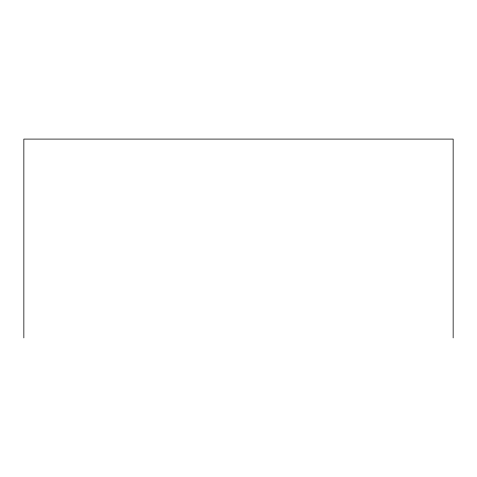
<?xml version="1.0" encoding="UTF-8"?>
<svg xmlns="http://www.w3.org/2000/svg" width="477" height="477" viewBox="0 0 477 477"><rect width="100%" height="100%" fill="white"/><g stroke="black" fill="none" stroke-linecap="round" stroke-linejoin="round"><path stroke-width="0.72" d="M453.15 337.907L453.15 139.093L23.85 139.093L23.85 337.907"/></g></svg>
